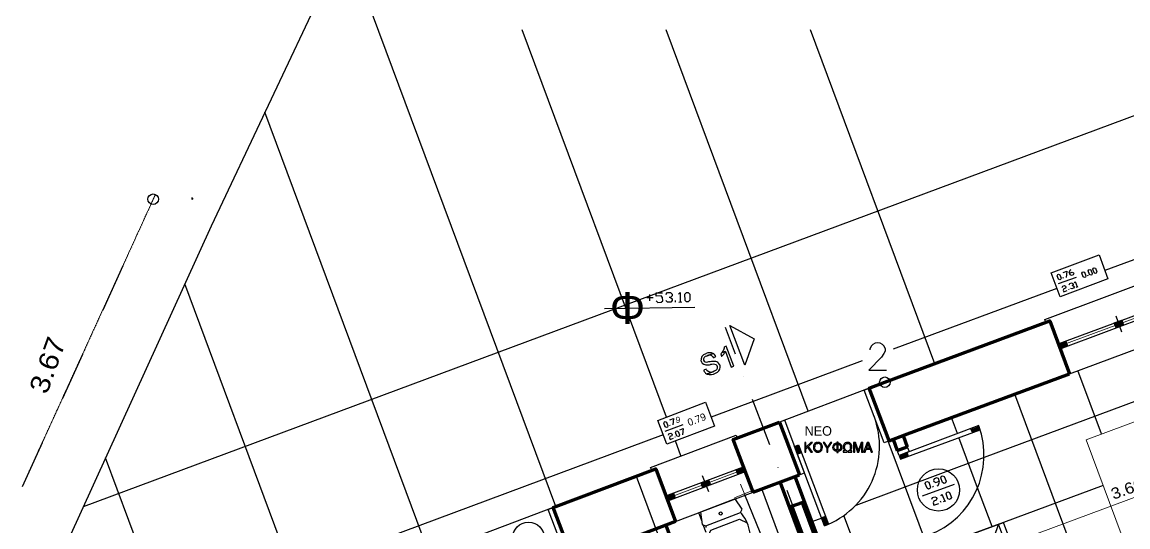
# Model space of a CAD drawing. Header units: metres. Extents: x -8.9 to 30.3, y -11.7 to 25.6.
# Drawn here: x -0.06 to 10.34, y 8.31 to 13.06 of the extents above; entities that cross this region are included whole.
import ezdxf

# ---------------------------------------------------------------- set-up
doc = ezdxf.new("R2010")
doc.units = ezdxf.units.M
for name, color, linetype, lineweight in [('P2D_C1_L025', 1, 'Continuous', 25), ('P2D_C254_L025', 254, 'Continuous', 25), ('P2D_C7_L000', 7, 'Continuous', 0), ('P2D_C7_L009', 7, 'Continuous', 9), ('P2D_C7_L020', 7, 'Continuous', 20), ('P2D_C7_L025', 7, 'Continuous', 25), ('P2D_C7_L030', 7, 'Continuous', 30), ('P2D_C7_L070', 7, 'Continuous', 70)]:
    doc.layers.add(name, color=color, linetype=linetype, lineweight=lineweight)
doc.layers.add('P2D_C7_GEMISMA', color=7, linetype='Continuous')
doc.layers.add('P2D_KEIMENA', color=7, linetype='Continuous')
doc.styles.add('ARIAL', font='arial.ttf')

msp = doc.modelspace()

# ---------------------------------------------------------------- linework, layer by layer
at = {"layer": 'P2D_C1_L025'}
for p, q in [((0.978817, 10.971389), (0.978817, 10.972447)), ((0.883567, 10.763956), (0.694126, 10.346972)), ((0.598876, 10.139539), (0.598876, 10.140597)), ((6.549884, 10.186106), (6.644076, 9.936339)), ((0.504684, 9.931047), (0.315242, 9.515122)), ((6.724509, 9.722556), (6.724509, 9.723614)), ((6.804942, 9.508772), (6.966867, 9.081206)), ((0.219992, 9.307689), (0.219992, 9.308747)), ((0.125801, 9.099197), (-0.063641, 8.683272)), ((7.047301, 8.867422), (7.047301, 8.868481)), ((7.128792, 8.653639), (7.290717, 8.225014))]:
    msp.add_line(p, q, dxfattribs=at)
at = {"layer": 'P2D_C254_L025'}
for p, q in [((4.956034, 8.498064), (3.051034, 13.618281)), ((5.997434, 9.340497), (4.640651, 12.986456)), ((7.331992, 9.396589), (5.996376, 12.986456)), ((8.521559, 9.843206), (7.351042, 12.986456)), ((12.071209, 12.800189), (0.509976, 8.497006)), ((3.768584, 8.049331), (2.219184, 12.210697)), ((11.778051, 11.336514), (10.120701, 10.719506)), ((2.580076, 7.600597), (1.465651, 10.594622)), ((9.670909, 10.552289), (8.129976, 9.978672)), ((7.837876, 9.869664), (6.417592, 9.341556)), ((10.091067, 9.181747), (9.868817, 9.778647)), ((10.285801, 6.839656), (9.274034, 9.557456)), ((7.982867, 9.263239), (7.977576, 9.262181)), ((8.735342, 9.184922), (8.678192, 9.336264)), ((5.967801, 9.173281), (0.634859, 7.188906)), ((6.133959, 8.975372), (6.082101, 9.116131)), ((10.280509, 3.213806), (8.083409, 9.114014)), ((1.392626, 7.151864), (0.720584, 8.957381)), ((7.558476, 6.884106), (6.895959, 8.664222)), ((10.104826, 8.698089), (9.168201, 8.349897)), ((6.329751, 8.364714), (6.302234, 8.439856)), ((6.371026, 8.255706), (6.343509, 8.327672)), ((7.457934, 8.390114), (7.365859, 8.356247)), ((9.684667, 2.992614), (7.666426, 8.414456))]:
    msp.add_line(p, q, dxfattribs=at)
for points in [[(11.383292, 9.851672), (8.986167, 8.959497), (7.777551, 8.509706)], [(9.060251, 8.309681), (8.924784, 8.673747), (8.749101, 9.147881)]]:
    msp.add_lwpolyline(points, dxfattribs=at)
at = {"layer": 'P2D_C7_GEMISMA'}
for p, q in [((6.371026, 9.939514), (6.366792, 9.937397)), ((6.465217, 9.833681), (6.466276, 9.832622))]:
    msp.add_line(p, q, dxfattribs=at)
for points in [[(6.593276, 10.203039), (6.821876, 10.076039), (6.735092, 9.829447)], [(7.309767, 9.101314), (7.298126, 9.101314), (7.298126, 9.011356), (7.309767, 9.011356)], [(7.370092, 9.101314), (7.354217, 9.101314), (7.309767, 9.056864), (7.309767, 9.042047), (7.333051, 9.065331)], [(7.333051, 9.065331), (7.324584, 9.056864), (7.356334, 9.011356), (7.372209, 9.011356)], [(7.485451, 9.101314), (7.470634, 9.101314), (7.505559, 9.049456), (7.511909, 9.058981), (7.510851, 9.061097), (7.509015, 9.064996), (7.50757, 9.067216), (7.506177, 9.069022), (7.504501, 9.071681), (7.503442, 9.073797)], [(7.553184, 9.101314), (7.539426, 9.101314), (7.522492, 9.074856), (7.51808, 9.068674), (7.514211, 9.062116), (7.510249, 9.055577), (7.505559, 9.049456), (7.505559, 9.011356), (7.517201, 9.011356), (7.517201, 9.049456)], [(7.611392, 9.031464), (7.611392, 9.082264), (7.59975, 9.082264), (7.59975, 9.031464)], [(7.776492, 9.101314), (7.758501, 9.101314), (7.758501, 9.011356), (7.770142, 9.011356), (7.770142, 9.087556)], [(7.776492, 9.101314), (7.770142, 9.087556), (7.795542, 9.011356), (7.801892, 9.024056), (7.801892, 9.025114), (7.799776, 9.029347), (7.799776, 9.031464)], [(7.844226, 9.101314), (7.828351, 9.101314), (7.806126, 9.038872), (7.805067, 9.035697), (7.805067, 9.032522), (7.801892, 9.026172), (7.801892, 9.024056), (7.795542, 9.011356), (7.806126, 9.011356), (7.832584, 9.086497)], [(7.844226, 9.101314), (7.832584, 9.086497), (7.832584, 9.011356), (7.844226, 9.011356)], [(7.900317, 9.101314), (7.886559, 9.101314), (7.852692, 9.011356), (7.865392, 9.011356), (7.874917, 9.038872), (7.913017, 9.038872), (7.878092, 9.048397), (7.888676, 9.074856), (7.889734, 9.076972), (7.889734, 9.080147), (7.891851, 9.084381), (7.891851, 9.087556), (7.892909, 9.089672), (7.892909, 9.091789)], [(7.900317, 9.101314), (7.892909, 9.091789), (7.893967, 9.090731), (7.894948, 9.086592), (7.896441, 9.081953), (7.89802, 9.077205), (7.899259, 9.072739), (7.908784, 9.048397), (7.878092, 9.048397), (7.913017, 9.038872), (7.923601, 9.011356), (7.936301, 9.011356)]]:
    msp.add_lwpolyline(points, close=True, dxfattribs=at)
for points in [[(6.530834, 9.965972), (6.528717, 9.960681), (6.519192, 9.947981), (6.552001, 9.957506), (6.607034, 9.811456), (6.630317, 9.819922), (6.559409, 10.007247), (6.544592, 10.001956), (6.543534, 10.000897)], [(6.374201, 9.915172), (6.380551, 9.918347), (6.436642, 9.939514)], [(6.436642, 9.939514), (6.380551, 9.918347), (6.384784, 9.919406)], [(6.439817, 9.899297), (6.463101, 9.909881), (6.462042, 9.910939), (6.459926, 9.916231), (6.450401, 9.928931), (6.446167, 9.933164), (6.441934, 9.936339), (6.440876, 9.937397), (6.436642, 9.939514)], [(6.552001, 9.957506), (6.519192, 9.947981), (6.516017, 9.943747), (6.507551, 9.935281), (6.516017, 9.913056), (6.517076, 9.913056)], [(6.376317, 9.782881), (6.373142, 9.787114), (6.369967, 9.792406), (6.347742, 9.781822)], [(6.464846, 9.783526), (6.459028, 9.778992), (6.452517, 9.775472), (6.447226, 9.772297), (6.441934, 9.770181), (6.379492, 9.746897)], [(6.409255, 9.861591), (6.400666, 9.86051), (6.392146, 9.859617), (6.383726, 9.859081)], [(6.386901, 9.832622), (6.395137, 9.832994), (6.403382, 9.833814), (6.41163, 9.834888)], [(6.362559, 9.759597), (6.365734, 9.755364), (6.374201, 9.749014), (6.379492, 9.746897), (6.441934, 9.770181), (6.437701, 9.769122)], [(7.397609, 9.081206), (7.399726, 9.082264), (7.400784, 9.084381), (7.401842, 9.085439), (7.403959, 9.086497), (7.406076, 9.088614), (7.410309, 9.090731), (7.412426, 9.090731), (7.415601, 9.091789), (7.417717, 9.092847), (7.423009, 9.092847), (7.394434, 9.093906), (7.393376, 9.091789), (7.391259, 9.090731), (7.390201, 9.089672), (7.388084, 9.085439), (7.384909, 9.082264), (7.383851, 9.080147), (7.383851, 9.078031), (7.381734, 9.073797), (7.380676, 9.070622), (7.380676, 9.068506), (7.379617, 9.066389), (7.379617, 9.061097)], [(7.389142, 9.026172), (7.390201, 9.024056), (7.395492, 9.018764), (7.397609, 9.017706), (7.399726, 9.015589), (7.400784, 9.015589), (7.407134, 9.012414), (7.410309, 9.011356), (7.412426, 9.011356), (7.414542, 9.010297), (7.430417, 9.010297), (7.432534, 9.011356), (7.434651, 9.011356), (7.437826, 9.012414), (7.444176, 9.015589), (7.445234, 9.015589), (7.447351, 9.016647), (7.448409, 9.018764), (7.450526, 9.019822), (7.419834, 9.019822), (7.416659, 9.020881), (7.414542, 9.020881), (7.412426, 9.021939), (7.410309, 9.021939), (7.408192, 9.022997), (7.406076, 9.025114), (7.401842, 9.027231), (7.400784, 9.029347), (7.398667, 9.031464), (7.396353, 9.036192), (7.394044, 9.040427), (7.392459, 9.044677), (7.392317, 9.049456), (7.391259, 9.052631), (7.391259, 9.057922), (7.392317, 9.060039)], [(7.452642, 9.090731), (7.450526, 9.092847), (7.446598, 9.096322), (7.442125, 9.098503), (7.437354, 9.100237), (7.432534, 9.102372), (7.425126, 9.102372), (7.421951, 9.103431), (7.419834, 9.102372), (7.412426, 9.102372), (7.409251, 9.101314), (7.407134, 9.100256), (7.405017, 9.100256), (7.400784, 9.098139), (7.398667, 9.096022), (7.394434, 9.093906), (7.423009, 9.092847)], [(7.464284, 9.066389), (7.464284, 9.069564), (7.463226, 9.071681)], [(7.574351, 9.048397), (7.573292, 9.051572), (7.573292, 9.057922), (7.573257, 9.061391), (7.573861, 9.065575), (7.574974, 9.069637), (7.576467, 9.072739), (7.578584, 9.073797), (7.579642, 9.075914), (7.580701, 9.076972), (7.589167, 9.081206), (7.591284, 9.081206), (7.594459, 9.082264), (7.599751, 9.082264), (7.571176, 9.082264), (7.569059, 9.081206), (7.568001, 9.079089)], [(7.635734, 9.085439), (7.633617, 9.086497), (7.631501, 9.088614), (7.629384, 9.088614), (7.625151, 9.090731), (7.621976, 9.091789), (7.619859, 9.091789), (7.616684, 9.092847), (7.611392, 9.092847), (7.611392, 9.104489), (7.599751, 9.104489), (7.599751, 9.092847), (7.594459, 9.092847), (7.591284, 9.091789), (7.589167, 9.091789), (7.587051, 9.090731), (7.583876, 9.090731), (7.579642, 9.088614), (7.578584, 9.087556), (7.577526, 9.087556), (7.575409, 9.085439), (7.573292, 9.084381), (7.571176, 9.082264), (7.599751, 9.082264), (7.60897, 9.082042), (7.615612, 9.082409), (7.621732, 9.081381), (7.629384, 9.076972), (7.631501, 9.075914), (7.631501, 9.074856), (7.633617, 9.073797)], [(7.678067, 9.024056), (7.680184, 9.021939), (7.661134, 9.021939), (7.661134, 9.011356), (7.696059, 9.011356), (7.696059, 9.020881), (7.695001, 9.021939), (7.688651, 9.025114), (7.687592, 9.027231), (7.685476, 9.028289), (7.682301, 9.031464), (7.680184, 9.035697), (7.679126, 9.036756), (7.677026, 9.040803), (7.675851, 9.04503), (7.674991, 9.049354), (7.673834, 9.053689), (7.673834, 9.062156), (7.675018, 9.066863), (7.675699, 9.070629), (7.676771, 9.074392), (7.679126, 9.079089), (7.681242, 9.083322), (7.682301, 9.084381), (7.684417, 9.085439), (7.687592, 9.088614), (7.691826, 9.090731), (7.695001, 9.091789), (7.697117, 9.091789), (7.699234, 9.092847), (7.728867, 9.092847), (7.726751, 9.094964), (7.724634, 9.096022), (7.722517, 9.098139), (7.721459, 9.098139), (7.715109, 9.101314), (7.712992, 9.101314), (7.709817, 9.102372), (7.702409, 9.102372)], [(7.680184, 9.097081), (7.679126, 9.097081), (7.678067, 9.094964), (7.675951, 9.093906), (7.673834, 9.091789), (7.671717, 9.090731), (7.669601, 9.086497), (7.667484, 9.084381), (7.665367, 9.080147), (7.664309, 9.076972), (7.664309, 9.074856), (7.663251, 9.072739)], [(7.728867, 9.049456), (7.728867, 9.047339), (7.727809, 9.045222), (7.7261, 9.039288), (7.722405, 9.032886), (7.717443, 9.02736), (7.711934, 9.024056), (7.709817, 9.021939), (7.707701, 9.020881), (7.707701, 9.011356), (7.742626, 9.011356), (7.742626, 9.021939), (7.723576, 9.021939), (7.730984, 9.029347), (7.733101, 9.033581), (7.735217, 9.034639), (7.739451, 9.043106), (7.739451, 9.046281), (7.740509, 9.048397), (7.740509, 9.050514), (7.741567, 9.052631), (7.741567, 9.057922), (7.741584, 9.065874), (7.740363, 9.073685), (7.737628, 9.081023), (7.733101, 9.087556), (7.732042, 9.089672), (7.728867, 9.092847), (7.702409, 9.092847)], [(7.722517, 9.083322), (7.722517, 9.081206), (7.724634, 9.080147)], [(7.427242, 9.020881), (7.425126, 9.019822), (7.421951, 9.019822), (7.450526, 9.019822), (7.452642, 9.021939)], [(7.571176, 9.031464), (7.611392, 9.031464), (7.593401, 9.031464), (7.582817, 9.036756)], [(7.611392, 9.031464), (7.572234, 9.031464), (7.573292, 9.029347), (7.585992, 9.022997), (7.589167, 9.022997), (7.591284, 9.021939), (7.594459, 9.021939), (7.596576, 9.020881), (7.599751, 9.020881), (7.599751, 9.008181), (7.611392, 9.008181), (7.611392, 9.020881), (7.612451, 9.020881), (7.614567, 9.021939)]]:
    msp.add_lwpolyline(points, dxfattribs=at)
for centre, radius, start, end in [((6.477904, 10.005702), 0.066009, 323.107955, 355.813013), ((6.38221, 9.878162), 0.060673, 104.589632, 190.392263), ((6.381536, 9.88049), 0.035103, 101.942887, 187.427735), ((6.404492, 9.870195), 0.076725, 65.118132, 115.770946), ((6.402968, 9.883835), 0.039793, 22.763393, 117.075881), ((6.382983, 10.055563), 0.195566, 313.257496, 329.879366), ((6.373885, 9.88594), 0.054631, 200.122859, 283.71865), ((6.373395, 9.886207), 0.028627, 201.183168, 290.848036), ((6.388824, 9.792504), 0.042254, 194.574694, 231.404087), ((6.415084, 9.81604), 0.051538, 220.542535, 295.735963), ((6.441459, 9.682492), 0.181862, 86.616247, 100.193543), ((6.438139, 9.740459), 0.097543, 73.803111, 105.681013), ((6.45184, 9.812944), 0.050768, 358.534141, 89.607628), ((6.43392, 9.817887), 0.069761, 292.014411, 354.822623), ((6.447278, 9.809128), 0.030533, 304.45763, 51.041573), ((6.412783, 9.832064), 0.092055, 248.649712, 300.895559), ((7.426601, 9.054716), 0.047315, 172.265353, 217.307423), ((7.434858, 9.060459), 0.042594, 150.883904, 180.565924), ((7.421775, 9.061977), 0.031109, 348.694309, 87.711762), ((7.423095, 9.05014), 0.029842, 278.066755, 10.854742), ((7.43051, 9.066197), 0.033197, 9.515519, 47.94645), ((7.418512, 9.055694), 0.047152, 341.795189, 13.151502), ((7.595865, 9.056728), 0.035549, 141.252637, 225.659422), ((7.612479, 9.057398), 0.02621, 267.600239, 37.805127), ((7.615742, 9.057007), 0.034979, 268.081328, 54.887384), ((7.710945, 9.060535), 0.049373, 165.64714, 227.972231), ((7.698976, 9.06714), 0.035338, 84.435182, 122.114922), ((7.702861, 9.067997), 0.024855, 37.94189, 91.041921), ((7.684817, 9.058846), 0.045123, 347.966098, 28.145622), ((7.43051, 9.046473), 0.033197, 312.05355, 350.484481), ((7.58834, 9.049809), 0.014139, 185.76464, 247.069167)]:
    msp.add_arc(centre, radius, start, end, dxfattribs=at)
at = {"layer": 'P2D_C7_L000'}
msp.add_line((1.169317, 11.391547), (1.169317, 11.392606), dxfattribs=at)
at = {"layer": 'P2D_C7_L009'}
for p, q in [((1.156617, 11.356622), (1.151326, 11.355564)), ((1.154501, 11.353447), (1.152384, 11.358739)), ((1.165084, 11.376731), (1.159792, 11.375672)), ((1.164026, 11.373556), (1.161909, 11.378847)), ((1.177784, 11.404247), (1.172492, 11.403189)), ((1.176726, 11.401072), (1.174609, 11.406364)), ((1.187309, 11.424356), (1.182017, 11.423297)), ((1.186251, 11.421181), (1.184134, 11.426472)), ((1.098409, 11.229622), (1.096292, 11.234914)), ((1.108992, 11.253964), (1.103701, 11.251847)), ((1.107934, 11.250789), (1.105817, 11.255022)), ((1.119576, 11.281481), (1.111109, 11.262431)), ((1.118517, 11.274072), (1.113226, 11.273014)), ((1.117459, 11.270897), (1.114284, 11.276189)), ((1.128042, 11.295239), (1.122751, 11.293122)), ((1.126984, 11.292064), (1.123809, 11.296297)), ((1.138626, 11.322756), (1.130159, 11.303706)), ((1.137567, 11.315347), (1.132276, 11.314289)), ((1.136509, 11.312172), (1.133334, 11.317464)), ((1.147092, 11.336514), (1.141801, 11.334397)), ((1.144976, 11.333339), (1.142859, 11.337572)), ((1.053959, 11.137547), (1.045492, 11.118497)), ((1.052901, 11.130139), (1.047609, 11.129081)), ((1.051842, 11.126964), (1.048667, 11.132256)), ((1.062426, 11.150247), (1.057134, 11.149189)), ((1.061367, 11.147072), (1.058192, 11.152364)), ((1.071951, 11.171414), (1.066659, 11.170356)), ((1.069834, 11.168239), (1.067717, 11.173531)), ((1.081476, 11.191522), (1.076184, 11.190464)), ((1.079359, 11.188347), (1.077242, 11.193639)), ((1.091001, 11.212689), (1.084651, 11.211631)), ((1.088884, 11.209514), (1.086767, 11.213747)), ((1.099467, 11.232797), (1.094176, 11.231739)), ((1.006334, 11.027481), (1.001042, 11.025364)), ((1.004217, 11.024306), (1.002101, 11.028539)), ((1.015859, 11.054997), (1.007392, 11.035947)), ((1.015859, 11.047589), (1.010567, 11.046531)), ((1.013742, 11.044414), (1.011626, 11.049706)), ((1.025384, 11.068756), (1.019034, 11.066639)), ((1.023267, 11.065581), (1.021151, 11.069814)), ((1.034909, 11.096272), (1.026442, 11.077222)), ((1.033851, 11.088864), (1.028559, 11.087806)), ((1.032792, 11.085689), (1.030676, 11.090981)), ((1.043376, 11.110031), (1.038084, 11.107914)), ((1.042317, 11.106856), (1.040201, 11.111089)), ((0.958709, 10.923764), (0.953417, 10.922706)), ((0.957651, 10.920589), (0.955534, 10.925881)), ((0.968234, 10.944931), (0.962942, 10.943872)), ((0.967176, 10.941756), (0.965059, 10.947047)), ((0.977759, 10.965039), (0.972467, 10.963981)), ((0.976701, 10.961864), (0.973526, 10.967156)), ((0.987284, 10.986206), (0.981992, 10.985147)), ((0.986226, 10.983031), (0.983051, 10.987264)), ((0.996809, 11.006314), (0.991517, 11.005256)), ((0.995751, 11.003139), (0.992576, 11.008431)), ((0.913201, 10.828514), (0.904734, 10.809464)), ((0.912142, 10.821106), (0.906851, 10.820047)), ((0.911084, 10.817931), (0.907909, 10.823222)), ((0.921667, 10.842272), (0.916376, 10.840156)), ((0.920609, 10.839097), (0.917434, 10.843331)), ((0.932251, 10.869789), (0.923784, 10.850739)), ((0.931192, 10.862381), (0.925901, 10.861322)), ((0.930134, 10.859206), (0.926959, 10.864497)), ((0.940717, 10.883547), (0.935426, 10.881431)), ((0.938601, 10.880372), (0.936484, 10.884606)), ((0.950242, 10.911064), (0.941776, 10.892014)), ((0.950242, 10.903656), (0.944951, 10.902597)), ((0.948126, 10.900481), (0.946009, 10.905772)), ((0.865576, 10.718447), (0.860284, 10.717389)), ((0.864517, 10.715272), (0.861342, 10.720564)), ((0.875101, 10.738556), (0.869809, 10.737497)), ((0.872984, 10.735381), (0.870867, 10.740672)), ((0.884626, 10.759722), (0.879334, 10.758664)), ((0.882509, 10.756547), (0.880392, 10.760781)), ((0.893092, 10.779831), (0.887801, 10.778772)), ((0.892034, 10.776656), (0.889917, 10.781947)), ((0.902617, 10.800997), (0.897326, 10.798881)), ((0.901559, 10.797822), (0.899442, 10.802056)), ((0.819009, 10.615789), (0.812659, 10.613672)), ((0.816892, 10.612614), (0.814776, 10.616847)), ((0.828534, 10.643306), (0.820067, 10.624256)), ((0.827476, 10.635897), (0.822184, 10.634839)), ((0.826417, 10.632722), (0.824301, 10.638014)), ((0.837001, 10.657064), (0.831709, 10.654947)), ((0.835942, 10.653889), (0.833826, 10.658122)), ((0.847584, 10.684581), (0.839117, 10.665531)), ((0.846526, 10.677172), (0.841234, 10.676114)), ((0.845467, 10.673997), (0.842292, 10.679289)), ((0.856051, 10.697281), (0.850759, 10.696222)), ((0.854992, 10.694106), (0.851817, 10.699397)), ((0.771384, 10.512072), (0.766092, 10.511014)), ((0.770326, 10.508897), (0.768209, 10.514189)), ((0.780909, 10.533239), (0.775617, 10.532181)), ((0.779851, 10.530064), (0.776676, 10.534297)), ((0.790434, 10.553347), (0.785142, 10.552289)), ((0.789376, 10.550172), (0.786201, 10.555464)), ((0.799959, 10.574514), (0.794667, 10.572397)), ((0.797842, 10.571339), (0.795726, 10.575572)), ((0.809484, 10.594622), (0.804192, 10.593564)), ((0.807367, 10.591447), (0.805251, 10.596739)), ((0.725876, 10.416822), (0.717409, 10.397772)), ((0.724817, 10.409414), (0.719526, 10.408356)), ((0.723759, 10.406239), (0.720584, 10.411531)), ((0.734342, 10.430581), (0.729051, 10.428464)), ((0.732226, 10.427406), (0.730109, 10.431639)), ((0.743867, 10.458097), (0.735401, 10.439047)), ((0.743867, 10.450689), (0.738576, 10.449631)), ((0.741751, 10.447514), (0.739634, 10.452806)), ((0.753392, 10.470797), (0.747042, 10.469739)), ((0.751276, 10.467622), (0.749159, 10.472914)), ((0.761859, 10.491964), (0.756567, 10.490906)), ((0.760801, 10.488789), (0.758684, 10.494081)), ((0.678251, 10.306756), (0.672959, 10.305697)), ((0.676134, 10.303581), (0.674017, 10.307814)), ((0.686717, 10.326864), (0.681426, 10.325806)), ((0.685659, 10.323689), (0.683542, 10.328981)), ((0.696242, 10.348031), (0.690951, 10.345914)), ((0.695184, 10.344856), (0.693067, 10.349089)), ((0.706826, 10.375547), (0.698359, 10.356497)), ((0.705767, 10.368139), (0.700476, 10.367081)), ((0.704709, 10.364964), (0.701534, 10.370256)), ((0.715292, 10.389306), (0.710001, 10.387189)), ((0.714234, 10.386131), (0.711059, 10.390364)), ((0.630626, 10.204097), (0.625334, 10.201981)), ((0.629567, 10.200922), (0.627451, 10.205156)), ((0.641209, 10.231614), (0.632742, 10.212564)), ((0.640151, 10.224206), (0.634859, 10.223147)), ((0.639092, 10.221031), (0.635917, 10.226322)), ((0.649676, 10.244314), (0.644384, 10.243256)), ((0.648617, 10.241139), (0.645442, 10.246431)), ((0.659201, 10.265481), (0.653909, 10.264422)), ((0.658142, 10.262306), (0.654967, 10.267597)), ((0.668726, 10.285589), (0.663434, 10.284531)), ((0.666609, 10.282414), (0.664492, 10.287706)), ((0.584059, 10.100381), (0.578767, 10.099322)), ((0.583001, 10.097206), (0.579826, 10.102497)), ((0.593584, 10.121547), (0.588292, 10.119431)), ((0.592526, 10.118372), (0.589351, 10.122606)), ((0.603109, 10.141656), (0.597817, 10.140597)), ((0.600992, 10.138481), (0.598876, 10.143772)), ((0.612634, 10.162822), (0.607342, 10.160706)), ((0.610517, 10.159647), (0.608401, 10.163881)), ((0.622159, 10.190339), (0.613692, 10.171289)), ((0.621101, 10.182931), (0.615809, 10.181872)), ((0.620042, 10.179756), (0.617926, 10.185047)), ((0.537492, 9.997722), (0.532201, 9.996664)), ((0.535376, 9.994547), (0.533259, 9.999839)), ((0.547017, 10.017831), (0.540667, 10.016772)), ((0.544901, 10.014656), (0.542784, 10.019947)), ((0.555484, 10.038997), (0.550192, 10.037939)), ((0.554426, 10.035822), (0.552309, 10.041114)), ((0.565009, 10.059106), (0.559717, 10.058047)), ((0.563951, 10.055931), (0.561834, 10.061222)), ((0.574534, 10.080272), (0.569242, 10.079214)), ((0.573476, 10.077097), (0.570301, 10.081331)), ((0.489867, 9.895064), (0.484576, 9.892947)), ((0.488809, 9.891889), (0.486692, 9.896122)), ((0.500451, 9.922581), (0.491984, 9.903531)), ((0.499392, 9.915172), (0.494101, 9.914114)), ((0.498334, 9.911997), (0.496217, 9.917289)), ((0.508917, 9.936339), (0.503626, 9.934222)), ((0.507859, 9.933164), (0.504684, 9.937397)), ((0.519501, 9.963856), (0.511034, 9.944806)), ((0.518442, 9.956447), (0.513151, 9.955389)), ((0.517384, 9.953272), (0.514209, 9.958564)), ((0.527967, 9.977614), (0.522676, 9.975497)), ((0.525851, 9.974439), (0.523734, 9.978672)), ((0.434834, 9.778647), (0.426367, 9.759597)), ((0.443301, 9.791347), (0.438009, 9.790289)), ((0.442242, 9.788172), (0.439067, 9.793464)), ((0.452826, 9.812514), (0.447534, 9.811456)), ((0.451767, 9.809339), (0.448592, 9.814631)), ((0.462351, 9.832622), (0.457059, 9.831564)), ((0.460234, 9.829447), (0.458117, 9.834739)), ((0.471876, 9.853789), (0.466584, 9.852731)), ((0.469759, 9.850614), (0.467642, 9.854847)), ((0.481401, 9.873897), (0.475051, 9.872839)), ((0.479284, 9.870722), (0.477167, 9.876014)), ((0.396734, 9.688689), (0.391442, 9.687631)), ((0.394617, 9.685514), (0.392501, 9.690806)), ((0.406259, 9.709856), (0.400967, 9.707739)), ((0.404142, 9.706681), (0.402026, 9.710914)), ((0.415784, 9.737372), (0.407317, 9.718322)), ((0.414726, 9.729964), (0.409434, 9.728906)), ((0.413667, 9.726789), (0.411551, 9.732081)), ((0.424251, 9.751131), (0.418959, 9.749014)), ((0.423192, 9.747956), (0.421076, 9.752189)), ((0.433776, 9.771239), (0.428484, 9.770181)), ((0.432717, 9.768064), (0.429542, 9.773356)), ((0.349109, 9.586031), (0.343817, 9.584972)), ((0.348051, 9.582856), (0.345934, 9.588147)), ((0.358634, 9.606139), (0.353342, 9.605081)), ((0.357576, 9.602964), (0.355459, 9.608256)), ((0.368159, 9.627306), (0.362867, 9.626247)), ((0.367101, 9.624131), (0.363926, 9.628364)), ((0.377684, 9.647414), (0.372392, 9.646356)), ((0.376626, 9.644239), (0.373451, 9.649531)), ((0.387209, 9.668581), (0.381917, 9.666464)), ((0.386151, 9.665406), (0.382976, 9.669639)), ((0.294076, 9.469614), (0.285609, 9.450564)), ((0.302542, 9.483372), (0.297251, 9.481256)), ((0.301484, 9.480197), (0.298309, 9.484431)), ((0.313126, 9.510889), (0.304659, 9.491839)), ((0.312067, 9.503481), (0.306776, 9.502422)), ((0.311009, 9.500306), (0.307834, 9.505597)), ((0.321592, 9.524647), (0.316301, 9.522531)), ((0.320534, 9.521472), (0.317359, 9.525706)), ((0.331117, 9.544756), (0.325826, 9.543697)), ((0.329001, 9.541581), (0.326884, 9.546872)), ((0.340642, 9.564864), (0.335351, 9.563806)), ((0.338526, 9.561689), (0.336409, 9.566981)), ((0.245392, 9.356372), (0.242217, 9.361664)), ((0.255976, 9.379656), (0.250684, 9.378597)), ((0.253859, 9.376481), (0.251742, 9.381772)), ((0.265501, 9.400822), (0.260209, 9.399764)), ((0.263384, 9.397647), (0.261267, 9.401881)), ((0.275026, 9.420931), (0.268676, 9.419872)), ((0.272909, 9.417756), (0.270792, 9.423047)), ((0.283492, 9.442097), (0.278201, 9.439981)), ((0.282434, 9.438922), (0.280317, 9.443156)), ((0.293017, 9.462206), (0.287726, 9.461147)), ((0.291959, 9.459031), (0.289842, 9.464322)), ((0.197767, 9.253714), (0.195651, 9.257947)), ((0.209409, 9.284406), (0.200942, 9.265356)), ((0.209409, 9.276997), (0.203059, 9.275939)), ((0.207292, 9.273822), (0.205176, 9.279114)), ((0.217876, 9.298164), (0.212584, 9.296047)), ((0.216817, 9.294989), (0.214701, 9.299222)), ((0.228459, 9.325681), (0.219992, 9.306631)), ((0.227401, 9.318272), (0.222109, 9.317214)), ((0.226342, 9.315097), (0.224226, 9.320389)), ((0.236926, 9.338381), (0.231634, 9.337322)), ((0.235867, 9.335206), (0.232692, 9.340497)), ((0.246451, 9.359547), (0.241159, 9.358489)), ((0.151201, 9.149997), (0.149084, 9.155289)), ((0.161784, 9.174339), (0.156492, 9.173281)), ((0.160726, 9.171164), (0.157551, 9.175397)), ((0.171309, 9.194447), (0.166017, 9.193389)), ((0.170251, 9.191272), (0.167076, 9.196564)), ((0.180834, 9.215614), (0.175542, 9.213497)), ((0.179776, 9.212439), (0.176601, 9.216672)), ((0.190359, 9.235722), (0.185067, 9.234664)), ((0.188242, 9.232547), (0.186126, 9.237839)), ((0.199884, 9.256889), (0.194592, 9.254772)), ((0.106751, 9.057922), (0.098284, 9.038872)), ((0.105692, 9.050514), (0.100401, 9.049456)), ((0.104634, 9.047339), (0.101459, 9.052631)), ((0.115217, 9.071681), (0.109926, 9.069564)), ((0.114159, 9.068506), (0.110984, 9.072739)), ((0.124742, 9.091789), (0.119451, 9.090731)), ((0.122626, 9.088614), (0.120509, 9.093906)), ((0.134267, 9.111897), (0.128976, 9.110839)), ((0.132151, 9.108722), (0.130034, 9.114014)), ((0.142734, 9.133064), (0.137442, 9.132006)), ((0.141676, 9.129889), (0.139559, 9.135181)), ((0.152259, 9.153172), (0.146967, 9.152114)), ((0.059126, 8.947856), (0.053834, 8.946797)), ((0.057009, 8.944681), (0.054892, 8.948914)), ((0.068651, 8.967964), (0.063359, 8.966906)), ((0.066534, 8.964789), (0.064417, 8.970081)), ((0.077117, 8.989131), (0.071826, 8.987014)), ((0.076059, 8.985956), (0.073942, 8.990189)), ((0.087701, 9.016647), (0.079234, 8.997597)), ((0.086642, 9.009239), (0.081351, 9.008181)), ((0.085584, 9.006064), (0.083467, 9.011356)), ((0.096167, 9.030406), (0.090876, 9.028289)), ((0.095109, 9.027231), (0.091934, 9.031464)), ((0.011501, 8.845197), (0.006209, 8.843081)), ((0.010442, 8.842022), (0.008326, 8.846256)), ((0.022084, 8.872714), (0.013617, 8.853664)), ((0.021026, 8.865306), (0.015734, 8.864247)), ((0.019967, 8.862131), (0.017851, 8.867422)), ((0.030551, 8.885414), (0.025259, 8.884356)), ((0.029492, 8.882239), (0.026317, 8.887531)), ((0.040076, 8.906581), (0.034784, 8.905522)), ((0.039017, 8.903406), (0.035842, 8.908697)), ((0.049601, 8.926689), (0.044309, 8.925631)), ((0.048542, 8.923514), (0.045367, 8.928806))]:
    msp.add_line(p, q, dxfattribs=at)
for points in [[(1.147092, 11.342864), (1.142859, 11.333339), (1.139684, 11.324872)], [(1.156617, 11.362972), (1.152384, 11.354506), (1.148151, 11.344981)], [(1.166142, 11.384139), (1.161909, 11.374614), (1.157676, 11.366147)], [(1.178842, 11.411656), (1.174609, 11.402131), (1.169317, 11.391547), (1.167201, 11.386256)], [(1.188367, 11.431764), (1.184134, 11.422239), (1.179901, 11.413772)], [(1.100526, 11.240206), (1.096292, 11.230681), (1.092059, 11.222214)], [(1.110051, 11.260314), (1.105817, 11.251847), (1.101584, 11.242322)], [(1.129101, 11.301589), (1.124867, 11.293122), (1.120634, 11.283597)], [(1.063484, 11.157656), (1.059251, 11.148131), (1.055017, 11.139664)], [(1.071951, 11.177764), (1.068776, 11.169297), (1.064542, 11.159772)], [(1.081476, 11.198931), (1.077242, 11.189406), (1.074067, 11.180939)], [(1.091001, 11.219039), (1.086767, 11.210572), (1.082534, 11.201047)], [(1.006334, 11.033831), (1.003159, 11.025364), (0.998926, 11.015839)], [(1.025384, 11.075106), (1.021151, 11.066639), (1.016917, 11.057114)], [(1.044434, 11.116381), (1.040201, 11.106856), (1.035967, 11.098389)], [(0.959767, 10.931172), (0.955534, 10.921647), (0.951301, 10.913181)], [(0.969292, 10.951281), (0.965059, 10.942814), (0.960826, 10.933289)], [(0.978817, 10.972447), (0.974584, 10.962922), (0.970351, 10.954456)], [(0.988342, 10.992556), (0.984109, 10.984089), (0.979876, 10.974564)], [(0.997867, 11.013722), (0.993634, 11.004197), (0.989401, 10.995731)], [(0.922726, 10.848622), (0.918492, 10.840156), (0.914259, 10.830631)], [(0.940717, 10.889897), (0.936484, 10.880372), (0.933309, 10.871906)], [(0.866634, 10.724797), (0.862401, 10.716331), (0.858167, 10.706806)], [(0.875101, 10.745964), (0.870867, 10.736439), (0.867692, 10.727972)], [(0.884626, 10.766072), (0.880392, 10.757606), (0.876159, 10.748081)], [(0.894151, 10.787239), (0.889917, 10.777714), (0.885684, 10.769247)], [(0.903676, 10.807347), (0.899442, 10.798881), (0.895209, 10.789356)], [(0.819009, 10.622139), (0.814776, 10.613672), (0.810542, 10.604147)], [(0.838059, 10.663414), (0.833826, 10.653889), (0.829592, 10.645422)], [(0.857109, 10.704689), (0.852876, 10.695164), (0.848642, 10.686697)], [(0.772442, 10.519481), (0.768209, 10.509956), (0.763976, 10.501489)], [(0.781967, 10.539589), (0.777734, 10.531122), (0.773501, 10.521597)], [(0.791492, 10.560756), (0.787259, 10.551231), (0.783026, 10.542764)], [(0.799959, 10.580864), (0.796784, 10.572397), (0.792551, 10.562872)], [(0.809484, 10.602031), (0.805251, 10.592506), (0.802076, 10.582981)], [(0.734342, 10.436931), (0.731167, 10.427406), (0.726934, 10.418939)], [(0.753392, 10.478206), (0.749159, 10.468681), (0.744926, 10.460214)], [(0.762917, 10.498314), (0.758684, 10.489847), (0.754451, 10.480322)], [(0.678251, 10.313106), (0.674017, 10.304639), (0.669784, 10.295114)], [(0.687776, 10.334272), (0.683542, 10.324747), (0.679309, 10.316281)], [(0.697301, 10.354381), (0.693067, 10.345914), (0.688834, 10.336389)], [(0.716351, 10.395656), (0.712117, 10.387189), (0.707884, 10.377664)], [(0.631684, 10.210447), (0.627451, 10.200922), (0.623217, 10.192456)], [(0.650734, 10.251722), (0.646501, 10.242197), (0.642267, 10.233731)], [(0.660259, 10.271831), (0.656026, 10.263364), (0.651792, 10.253839)], [(0.668726, 10.292997), (0.664492, 10.283472), (0.661317, 10.275006)], [(0.585117, 10.107789), (0.580884, 10.098264), (0.576651, 10.089797)], [(0.594642, 10.127897), (0.590409, 10.119431), (0.586176, 10.109906)], [(0.603109, 10.149064), (0.598876, 10.139539), (0.595701, 10.130014)], [(0.612634, 10.169172), (0.608401, 10.160706), (0.604167, 10.151181)], [(0.537492, 10.005131), (0.533259, 9.995606), (0.530084, 9.986081)], [(0.547017, 10.025239), (0.542784, 10.015714), (0.538551, 10.007247)], [(0.556542, 10.045347), (0.552309, 10.036881), (0.548076, 10.027356)], [(0.566067, 10.066514), (0.561834, 10.056989), (0.557601, 10.048522)], [(0.575592, 10.086622), (0.571359, 10.078156), (0.567126, 10.068631)], [(0.490926, 9.901414), (0.486692, 9.892947), (0.482459, 9.883422)], [(0.509976, 9.942689), (0.505742, 9.934222), (0.501509, 9.924697)], [(0.527967, 9.983964), (0.524792, 9.974439), (0.520559, 9.965972)], [(0.444359, 9.798756), (0.440126, 9.789231), (0.435892, 9.780764)], [(0.453884, 9.818864), (0.449651, 9.810397), (0.445417, 9.800872)], [(0.462351, 9.840031), (0.459176, 9.830506), (0.454942, 9.822039)], [(0.471876, 9.860139), (0.467642, 9.851672), (0.463409, 9.842147)], [(0.481401, 9.881306), (0.477167, 9.871781), (0.472934, 9.863314)], [(0.388267, 9.674931), (0.384034, 9.666464), (0.379801, 9.656939)], [(0.396734, 9.696097), (0.392501, 9.686572), (0.389326, 9.677047)], [(0.406259, 9.716206), (0.402026, 9.707739), (0.397792, 9.698214)], [(0.425309, 9.757481), (0.421076, 9.747956), (0.416842, 9.739489)], [(0.340642, 9.572272), (0.336409, 9.562747), (0.332176, 9.554281)], [(0.350167, 9.592381), (0.345934, 9.583914), (0.341701, 9.574389)], [(0.359692, 9.613547), (0.355459, 9.604022), (0.351226, 9.595556)], [(0.369217, 9.633656), (0.364984, 9.625189), (0.360751, 9.615664)], [(0.378742, 9.654822), (0.374509, 9.645297), (0.370276, 9.636831)], [(0.303601, 9.489722), (0.299367, 9.481256), (0.295134, 9.471731)], [(0.322651, 9.530997), (0.318417, 9.521472), (0.314184, 9.513006)], [(0.331117, 9.552164), (0.326884, 9.542639), (0.323709, 9.533114)], [(0.247509, 9.365897), (0.243276, 9.357431), (0.239042, 9.347906)], [(0.255976, 9.387064), (0.252801, 9.377539), (0.248567, 9.369072)], [(0.265501, 9.407172), (0.261267, 9.398706), (0.258092, 9.389181)], [(0.275026, 9.428339), (0.270792, 9.418814), (0.266559, 9.410347)], [(0.284551, 9.448447), (0.280317, 9.439981), (0.276084, 9.430456)], [(0.199884, 9.263239), (0.195651, 9.254772), (0.191417, 9.245247)], [(0.218934, 9.304514), (0.214701, 9.294989), (0.210467, 9.286522)], [(0.237984, 9.345789), (0.233751, 9.336264), (0.229517, 9.327797)], [(0.153317, 9.160581), (0.149084, 9.151056), (0.144851, 9.142589)], [(0.162842, 9.180689), (0.158609, 9.172222), (0.154376, 9.162697)], [(0.172367, 9.201856), (0.168134, 9.192331), (0.163901, 9.183864)], [(0.181892, 9.221964), (0.177659, 9.213497), (0.173426, 9.203972)], [(0.190359, 9.243131), (0.187184, 9.233606), (0.182951, 9.224081)], [(0.116276, 9.078031), (0.112042, 9.068506), (0.107809, 9.060039)], [(0.124742, 9.099197), (0.120509, 9.089672), (0.117334, 9.080147)], [(0.134267, 9.119306), (0.130034, 9.109781), (0.125801, 9.101314)], [(0.143792, 9.139414), (0.139559, 9.130947), (0.135326, 9.121422)], [(0.059126, 8.954206), (0.054892, 8.945739), (0.051717, 8.936214)], [(0.068651, 8.975372), (0.064417, 8.965847), (0.060184, 8.957381)], [(0.078176, 8.995481), (0.073942, 8.987014), (0.069709, 8.977489)], [(0.097226, 9.036756), (0.092992, 9.028289), (0.088759, 9.018764)], [(0.012559, 8.851547), (0.008326, 8.842022), (0.004092, 8.833556)], [(0.031609, 8.892822), (0.027376, 8.883297), (0.023142, 8.874831)], [(0.041134, 8.912931), (0.036901, 8.904464), (0.032667, 8.894939)], [(0.050659, 8.934097), (0.046426, 8.924572), (0.042192, 8.916106)]]:
    msp.add_lwpolyline(points, dxfattribs=at)
at = {"layer": 'P2D_C7_L020'}
for p, q in [((9.693134, 10.007247), (10.817084, 10.426347)), ((12.047926, 9.199739), (8.682426, 7.946672)), ((6.001667, 8.575322), (6.731917, 8.850489)), ((6.822934, 8.654697), (6.638784, 8.579556)), ((6.768959, 8.524522), (6.693817, 8.709731))]:
    msp.add_line(p, q, dxfattribs=at)
msp.add_lwpolyline([(11.820384, 9.825214), (12.378126, 8.325556), (10.503817, 7.628114), (9.946076, 9.126714)], close=True, dxfattribs=at)
msp.add_arc((6.730851, 8.616586), 0.027403, 110.531301, 110.531301, dxfattribs=at)
at = {"layer": 'P2D_C7_L025'}
for p, q in [((7.913017, 9.974439), (7.913017, 9.987139)), ((6.732976, 8.613422), (7.779667, 6.027914)), ((8.605167, 8.140347), (9.168201, 8.349897))]:
    msp.add_line(p, q, dxfattribs=at)
for points in [[(3.174859, 14.368639), (2.786451, 13.414022), (1.714359, 11.138606), (0.120509, 7.640814)], [(1.537617, 11.405306), (1.530209, 11.398956), (1.537617, 11.391547), (1.545026, 11.398956)], [(8.055892, 9.987139), (8.055892, 9.962797), (8.043192, 9.939514), (8.019909, 9.903531), (7.900317, 9.783939), (8.067534, 9.783939)], [(5.712742, 8.783814), (6.906542, 5.573889), (7.890792, 5.940072)]]:
    msp.add_lwpolyline(points, dxfattribs=at)
for centre, radius in [((1.169317, 11.391499), 0.049614), ((8.052717, 9.668533), 0.049611)]:
    msp.add_circle(centre, radius, dxfattribs=at)
msp.add_arc((7.984186, 9.963413), 0.075423, 18.307888, 161.563347, dxfattribs=at)
at = {"layer": 'P2D_C7_L030'}
for p, q in [((9.686784, 10.596739), (9.855059, 10.659181)), ((9.731234, 10.645422), (9.728059, 10.653889)), ((9.964067, 10.667647), (9.960892, 10.676114)), ((9.785209, 10.537472), (9.782034, 10.545939)), ((9.852942, 10.562872), (9.869876, 10.569222)), ((5.871492, 10.464447), (5.812226, 10.464447)), ((5.841859, 10.434814), (5.840801, 10.494081)), ((6.082101, 10.423172), (6.082101, 10.437989)), ((6.112792, 10.423172), (6.142426, 10.424231)), ((9.683609, 10.030531), (10.808617, 10.449631)), ((9.701601, 9.983964), (10.825551, 10.403064)), ((5.413234, 10.362847), (6.263076, 10.375547)), ((10.214892, 10.217856), (10.284742, 10.244314)), ((10.218067, 10.208331), (10.287917, 10.234789)), ((10.221242, 10.198806), (10.292151, 10.225264)), ((10.225476, 10.189281), (10.295326, 10.215739)), ((10.282626, 10.141656), (10.226534, 10.291939)), ((9.788384, 9.749014), (10.913392, 10.168114)), ((9.687842, 10.021006), (9.757692, 10.047464)), ((9.691017, 10.012539), (9.760867, 10.037939)), ((9.694192, 10.003014), (9.765101, 10.028414)), ((9.697367, 9.993489), (9.768276, 10.019947)), ((5.986851, 9.208206), (6.155126, 9.271706)), ((6.031301, 9.256889), (6.028126, 9.265356)), ((6.082101, 9.147881), (6.078926, 9.156347)), ((8.875042, 9.194447), (8.861284, 9.231489)), ((8.863401, 9.224081), (8.938542, 9.252656)), ((8.866576, 9.216672), (8.941717, 9.245247)), ((8.869751, 9.209264), (8.943834, 9.236781)), ((8.871867, 9.201856), (8.945951, 9.229372)), ((7.210284, 9.068506), (7.237801, 8.993364)), ((7.217692, 9.071681), (7.245209, 8.996539)), ((7.225101, 9.073797), (7.252617, 8.999714)), ((7.232509, 9.076972), (7.261084, 9.001831)), ((7.268492, 9.005006), (7.230392, 8.991247)), ((8.189242, 8.973256), (8.264384, 9.000772)), ((8.191359, 8.965847), (8.266501, 8.993364)), ((8.194534, 8.958439), (8.269676, 8.985956)), ((8.197709, 8.951031), (8.271792, 8.978547)), ((8.274967, 8.971139), (8.261209, 9.008181)), ((5.993201, 8.598606), (6.722392, 8.873772)), ((6.655717, 8.837789), (6.726626, 8.864247)), ((6.659951, 8.828264), (6.729801, 8.854722)), ((6.663126, 8.819797), (6.732976, 8.846256)), ((6.011192, 8.550981), (6.740384, 8.827206)), ((6.326576, 8.713964), (6.396426, 8.740422)), ((6.395367, 8.637764), (6.338217, 8.788047)), ((6.666301, 8.810272), (6.737209, 8.836731)), ((6.084217, 8.357306), (6.813409, 8.633531)), ((6.329751, 8.704439), (6.400659, 8.730897)), ((6.333984, 8.694914), (6.403834, 8.721372)), ((6.337159, 8.685389), (6.407009, 8.711847)), ((8.406201, 8.598606), (8.705709, 8.710789)), ((8.508859, 8.680097), (8.504626, 8.690681)), ((5.996376, 8.589081), (6.067284, 8.615539)), ((6.000609, 8.579556), (6.070459, 8.606014)), ((6.003784, 8.570031), (6.073634, 8.596489)), ((6.006959, 8.560506), (6.077867, 8.586964)), ((8.580826, 8.536164), (8.576592, 8.547806)), ((8.604109, 8.544631), (8.626334, 8.553097)), ((7.493917, 8.405989), (7.456876, 8.392231)), ((7.464284, 8.395406), (7.492859, 8.320264)), ((7.471692, 8.397522), (7.500267, 8.323439)), ((7.479101, 8.400697), (7.507676, 8.326614)), ((7.486509, 8.403872), (7.515084, 8.329789))]:
    msp.add_line(p, q, dxfattribs=at)
for points in [[(9.616934, 10.698339), (10.066726, 10.866614), (10.150334, 10.641189), (9.700542, 10.473972)], [(9.989467, 10.677172), (9.977826, 10.682464), (9.965126, 10.716331), (9.970417, 10.727972), (9.978884, 10.731147), (9.990526, 10.725856), (10.003226, 10.691989), (9.997934, 10.680347)], [(10.031801, 10.693047), (10.020159, 10.698339), (10.007459, 10.732206), (10.012751, 10.743847), (10.021217, 10.747022), (10.032859, 10.741731), (10.045559, 10.707864), (10.040267, 10.696222)], [(9.697367, 10.632722), (9.685726, 10.638014), (9.673026, 10.671881), (9.678317, 10.683522), (9.686784, 10.686697), (9.698426, 10.681406), (9.711126, 10.647539), (9.705834, 10.635897)], [(9.930201, 10.656006), (9.918559, 10.661297), (9.905859, 10.694106), (9.911151, 10.705747), (9.919617, 10.708922), (9.931259, 10.703631), (9.943959, 10.669764), (9.938667, 10.658122)], [(6.186876, 10.424231), (6.172059, 10.439047), (6.171001, 10.499372), (6.185817, 10.514189), (6.200634, 10.514189), (6.216509, 10.499372), (6.217567, 10.440106), (6.202751, 10.424231)], [(10.210659, 10.227381), (10.281567, 10.252781), (10.298501, 10.206214), (10.228651, 10.179756)], [(9.683609, 10.030531), (9.754517, 10.056989), (9.771451, 10.010422), (9.701601, 9.983964)], [(5.917001, 9.309806), (6.365734, 9.480197), (6.450401, 9.254772), (6.001667, 9.085439)], [(5.997434, 9.244189), (5.985792, 9.249481), (5.973092, 9.283347), (5.978384, 9.294989), (5.986851, 9.298164), (5.998492, 9.292872), (6.011192, 9.259006), (6.005901, 9.247364)], [(6.107501, 9.157406), (6.095859, 9.162697), (6.083159, 9.196564), (6.088451, 9.208206), (6.096917, 9.211381), (6.108559, 9.206089), (6.121259, 9.172222), (6.115967, 9.160581)], [(6.740384, 8.827206), (6.670534, 8.800747), (6.652542, 8.847314), (6.722392, 8.873772)], [(6.323401, 8.722431), (6.393251, 8.748889), (6.411242, 8.702322), (6.340334, 8.675864)], [(8.609401, 8.717139), (8.594584, 8.724547), (8.577651, 8.770056), (8.585059, 8.784872), (8.595642, 8.789106), (8.611517, 8.781697), (8.628451, 8.737247), (8.621042, 8.721372)], [(8.463351, 8.663164), (8.448534, 8.670572), (8.431601, 8.715022), (8.437951, 8.730897), (8.449592, 8.735131), (8.465467, 8.727722), (8.481342, 8.682214), (8.474992, 8.667397)], [(8.660201, 8.565797), (8.644326, 8.572147), (8.627392, 8.617656), (8.634801, 8.632472), (8.646442, 8.636706), (8.661259, 8.630356), (8.678192, 8.584847), (8.670784, 8.570031)], [(5.993201, 8.598606), (6.063051, 8.625064), (6.081042, 8.577439), (6.011192, 8.550981)], [(6.693817, 8.441972), (6.708634, 8.472664), (6.645134, 8.570031), (6.318109, 8.446206), (6.335042, 8.330847), (6.366792, 8.317089)], [(8.605167, 8.140347), (9.061309, 6.916914), (9.623284, 7.126464), (9.168201, 8.349897)]]:
    msp.add_lwpolyline(points, close=True, dxfattribs=at)
for points in [[(9.729117, 10.702572), (9.762984, 10.714214), (9.756634, 10.654947)], [(9.789442, 10.696222), (9.814842, 10.704689), (9.825426, 10.699397), (9.828601, 10.690931), (9.823309, 10.679289), (9.806376, 10.673997), (9.795792, 10.679289), (9.786267, 10.703631), (9.796851, 10.726914), (9.805317, 10.730089)], [(9.566134, 10.231614), (9.555551, 10.260189), (10.755701, 10.706806), (10.766284, 10.678231)], [(9.837067, 10.605206), (9.842359, 10.616847), (9.861409, 10.566047)], [(5.902184, 10.434814), (5.917001, 10.419997), (5.947692, 10.421056), (5.962509, 10.435872), (5.961451, 10.466564), (5.946634, 10.481381), (5.901126, 10.480322), (5.901126, 10.509956), (5.961451, 10.511014)], [(5.991084, 10.496197), (6.005901, 10.512072), (6.036592, 10.512072), (6.051409, 10.497256), (6.051409, 10.482439), (6.036592, 10.467622), (6.021776, 10.466564)], [(6.111734, 10.498314), (6.126551, 10.513131), (6.127609, 10.423172)], [(9.719592, 10.560756), (9.724884, 10.572397), (9.741817, 10.578747), (9.752401, 10.573456), (9.755576, 10.564989), (9.750284, 10.553347), (9.734409, 10.546997), (9.729117, 10.535356), (9.734409, 10.518422), (9.768276, 10.531122)], [(9.786267, 10.586156), (9.791559, 10.597797), (9.808492, 10.604147), (9.820134, 10.598856), (9.823309, 10.590389), (9.818017, 10.578747), (9.809551, 10.575572)], [(9.818017, 10.578747), (9.829659, 10.573456), (9.832834, 10.564989), (9.827542, 10.553347), (9.810609, 10.546997), (9.798967, 10.552289)], [(6.036592, 10.467622), (6.052467, 10.452806), (6.052467, 10.437989), (6.037651, 10.422114), (6.006959, 10.422114), (5.992142, 10.436931)], [(8.091876, 9.116131), (8.045309, 9.099197), (7.857984, 9.594497), (7.904551, 9.612489), (7.062117, 9.293931)], [(6.029184, 9.314039), (6.063051, 9.326739), (6.056701, 9.266414)], [(7.250501, 8.798631), (7.297067, 8.816622), (7.109742, 9.311922), (7.062117, 9.293931)], [(8.936426, 9.260064), (8.186067, 8.980664), (8.199826, 8.943622), (8.949126, 9.221964)], [(5.858792, 8.839906), (5.848209, 8.867422), (6.653601, 9.171164), (6.664184, 9.143647)], [(6.015426, 9.171164), (6.020717, 9.182806), (6.037651, 9.189156), (6.049292, 9.183864), (6.052467, 9.175397), (6.047176, 9.163756), (6.030242, 9.157406), (6.024951, 9.145764), (6.031301, 9.128831), (6.065167, 9.141531)], [(6.122317, 9.220906), (6.155126, 9.233606), (6.149834, 9.173281)], [(7.485451, 8.317089), (7.202876, 9.065331), (7.239917, 9.080147), (7.522492, 8.332964)], [(8.262267, 9.062156), (8.280259, 9.015589), (8.186067, 8.980664), (8.169134, 9.027231)], [(8.542726, 8.692797), (8.553309, 8.697031), (8.567067, 8.727722), (8.555426, 8.761589), (8.539551, 8.767939), (8.517326, 8.759472), (8.509917, 8.744656), (8.514151, 8.733014), (8.530026, 8.725606), (8.563892, 8.738306)], [(8.492984, 8.566856), (8.499334, 8.582731), (8.522617, 8.591197), (8.537434, 8.583789), (8.541667, 8.573206), (8.535317, 8.557331), (8.512034, 8.548864), (8.505684, 8.534047), (8.514151, 8.510764), (8.558601, 8.527697)], [(8.582942, 8.600722), (8.589292, 8.616597), (8.614692, 8.548864)], [(5.120076, 7.993239), (5.073509, 7.976306), (4.886184, 8.471606), (4.932751, 8.489597), (3.998242, 8.136114)], [(6.705459, 8.430331), (6.699109, 8.435622), (6.693817, 8.441972)], [(6.383726, 8.203847), (6.415476, 8.275814), (6.685351, 8.378472), (6.757317, 8.345664)], [(9.576717, 7.109531), (9.120576, 8.332964), (8.833767, 7.528631), (9.349176, 7.721247), (9.061309, 6.916914)], [(6.367851, 8.317089), (6.366792, 8.309681), (6.366792, 8.301214)]]:
    msp.add_lwpolyline(points, dxfattribs=at)
for centre, radius in [((8.556462, 8.654685), 0.198865), ((6.507551, 8.433506), 0.01492), ((4.699927, 8.20279), 0.149236)]:
    msp.add_circle(centre, radius, dxfattribs=at)
for centre, radius, start, end in [((7.203527, 9.065169), 0.798467, 290.676339, 20.743358), ((8.185155, 8.981041), 0.799941, 290.430339, 20.330406), ((6.419484, 8.199565), 0.367766, 7.782762, 38.901475)]:
    msp.add_arc(centre, radius, start, end, dxfattribs=at)
at = {"layer": 'P2D_C7_L070'}
for p, q in [((7.062117, 9.293931), (7.250501, 8.798631)), ((8.224167, 9.166931), (8.262267, 9.062156)), ((8.129976, 9.132006), (8.169134, 9.027231)), ((8.169134, 9.027231), (8.262267, 9.062156)), ((6.813409, 8.633531), (7.250501, 8.798631)), ((7.209226, 8.776406), (7.574351, 7.796389)), ((7.068467, 8.723489), (7.433592, 7.744531)), ((6.084217, 8.357306), (5.120076, 7.993239))]:
    msp.add_line(p, q, dxfattribs=at)
for points in [[(8.091876, 9.116131), (7.904551, 9.612489), (8.052717, 9.668581), (9.604234, 10.245372), (9.788384, 9.749014)], [(8.091876, 9.116131), (8.238984, 9.172222), (9.788384, 9.749014)], [(6.813409, 8.633531), (6.626084, 9.128831), (7.062117, 9.293931)], [(5.120076, 7.993239), (4.932751, 8.489597), (5.896892, 8.853664), (6.084217, 8.357306)], [(7.457934, 7.752997), (7.178534, 8.503356), (7.272726, 8.538281), (7.552126, 7.787922)], [(5.991084, 8.322381), (6.965809, 5.703006), (8.043192, 6.104114), (7.711934, 6.994172)]]:
    msp.add_lwpolyline(points, dxfattribs=at)

# ---------------------------------------------------------------- texts
at = {"layer": 'P2D_KEIMENA', "attachment_point": 7, "style": 'ARIAL'}
for s, insert, char_height in [('Φ', (5.464218, 10.215739), 0.299508), ('9', (6.083159, 9.285464), 0.05715), ('\\W0.94;ΝΕΟ', (7.298126, 9.163756), 0.089958)]:
    msp.add_mtext(s, dxfattribs=dict(at, insert=insert, char_height=char_height))
for s, insert, char_height, rotation in [('\\W1.08;3.67', (0.172283, 9.546084), 0.182467, 70.1668161), ('\\W0.95;0.79', (6.211734, 9.253342), 0.068879, 20.9276656), ('\\W1.08;3.60', (10.202526, 8.56093), 0.105557, 19.7405728)]:
    msp.add_mtext(s, dxfattribs=dict(at, insert=insert, char_height=char_height, rotation=rotation))

doc.saveas('drawing.dxf')
